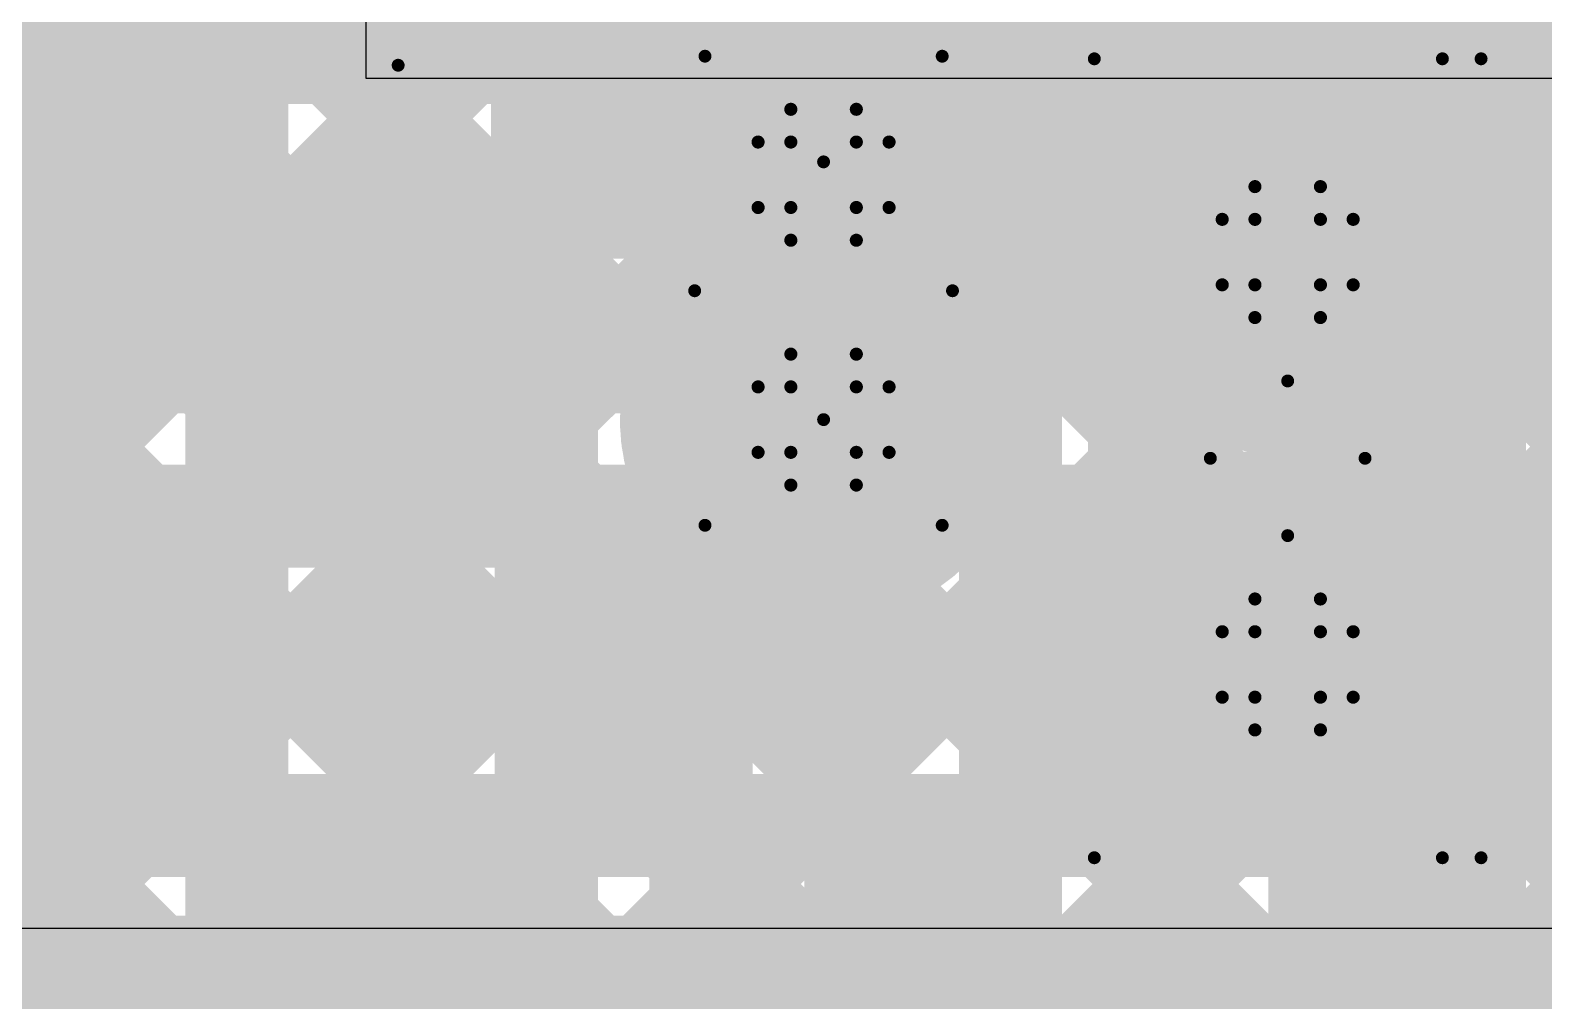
# Model space of a CAD drawing. Header units: millimetres. Extents: x 13 to 259, y -2 to 326.
# Drawn here: x 139 to 144.87, y 72.52 to 76.29 of the extents above; entities that cross this region are included whole.
import ezdxf

# ---------------------------------------------------------------- set-up
doc = ezdxf.new("R2010")
doc.units = ezdxf.units.MM
for name, color, linetype in [('BottomLayer', 5, 'Continuous'), ('BottomPaste', 16, 'Continuous'), ('BottomSolder', 6, 'Continuous'), ('ConnectLayer', 7, 'Continuous'), ('DrillDrawing', 1, 'Continuous'), ('Mechanical14', 56, 'Continuous'), ('Mechanical15', 56, 'Continuous'), ('Mechanical16', 56, 'Continuous'), ('Mechanical34', 56, 'Continuous'), ('Mechanical9', 56, 'Continuous'), ('MidLayer1', 16, 'Continuous'), ('MidLayer2', 76, 'Continuous'), ('MidLayer3', 90, 'Continuous'), ('MidLayer4', 156, 'Continuous'), ('MidLayer5', 130, 'Continuous'), ('MidLayer6', 216, 'Continuous'), ('MultiLayer', 9, 'Continuous'), ('TopLayer', 1, 'Continuous'), ('TopOverlay', 2, 'Continuous'), ('TopPaste', 8, 'Continuous'), ('TopSolder', 216, 'Continuous')]:
    doc.layers.add(name, color=color, linetype=linetype)

# ---------------------------------------------------------------- blocks, each defined once
blk = doc.blocks.new('QFN50P400X400X80_21N_S275_B_89')
at = {"layer": 'Mechanical16', "const_width": 0.05}
for points in [[(2.65, 2.65), (-2.65, 2.65)], [(2.65, 2.65), (2.65, -2.65)]]:
    blk.add_lwpolyline(points, dxfattribs=at)
at = {"layer": 'Mechanical16', "const_width": 0.025}
blk.add_lwpolyline([(2.6375, 2.65, 1), (2.6625, 2.65, 1)], format="xyb", close=True, dxfattribs=at)
blk.add_lwpolyline([(2.6375, 2.65, 1), (2.6625, 2.65, 1)], format="xyb", close=True, dxfattribs=at)
blk = doc.blocks.new('CAPC1608X87N_139')
at = {"layer": 'Mechanical14', "const_width": 0.1}
for points in [[(-0.875, 0.4751), (-0.875, -0.4749)], [(-0.875, 0.4751), (0.875, 0.4751)], [(0.875, 0.4751), (0.875, -0.4749)], [(-0.875, -0.4749), (0.875, -0.4749)]]:
    blk.add_lwpolyline(points, dxfattribs=at)
at = {"layer": 'Mechanical14', "const_width": 0.05}
for points in [[(-0.9, 0.4751, 1), (-0.85, 0.4751, 1)], [(-0.9, 0.4751, 1), (-0.85, 0.4751, 1)], [(0.85, 0.4751, 1), (0.9, 0.4751, 1)], [(0.85, 0.4751, 1), (0.9, 0.4751, 1)], [(-0.9, -0.4749, 1), (-0.85, -0.4749, 1)], [(-0.9, -0.4749, 1), (-0.85, -0.4749, 1)], [(0.85, -0.4749, 1), (0.9, -0.4749, 1)], [(0.85, -0.4749, 1), (0.9, -0.4749, 1)]]:
    blk.add_lwpolyline(points, format="xyb", close=True, dxfattribs=at)
at = {"layer": 'Mechanical15', "const_width": 0.05}
for points in [[(-1.55, 0.75), (1.55, 0.75)], [(-1.55, 0.75), (-1.55, -0.75)], [(1.55, 0.75), (1.55, -0.75)], [(0, 0.3), (0, -0.3)], [(-0.3, 0), (0.3, 0)], [(-1.55, -0.75), (1.55, -0.75)]]:
    blk.add_lwpolyline(points, dxfattribs=at)
at = {"layer": 'Mechanical15', "const_width": 0.025}
for points in [[(-1.5625, 0.75, 1), (-1.5375, 0.75, 1)], [(-1.5625, 0.75, 1), (-1.5375, 0.75, 1)], [(1.5375, 0.75, 1), (1.5625, 0.75, 1)], [(1.5375, 0.75, 1), (1.5625, 0.75, 1)], [(-0.0125, 0.3, 1), (0.0125, 0.3, 1)], [(-0.3125, 0, 1), (-0.2875, 0, 1)], [(0.2875, 0, 1), (0.3125, 0, 1)], [(-0.0125, -0.3, 1), (0.0125, -0.3, 1)], [(-1.5625, -0.75, 1), (-1.5375, -0.75, 1)], [(-1.5625, -0.75, 1), (-1.5375, -0.75, 1)], [(1.5375, -0.75, 1), (1.5625, -0.75, 1)], [(1.5375, -0.75, 1), (1.5625, -0.75, 1)]]:
    blk.add_lwpolyline(points, format="xyb", close=True, dxfattribs=at)
at = {"layer": 'TopLayer'}
for points in [[(-1.275, -0.5), (-0.325, -0.5), (-1.275, 0.5), (-0.325, 0.5)], [(0.325, -0.5), (1.275, -0.5), (0.325, 0.5), (1.275, 0.5)]]:
    blk.add_solid(points, dxfattribs=at)
at = {"layer": 'TopPaste'}
for points in [[(-1.275, -0.5), (-0.325, -0.5), (-1.275, 0.5), (-0.325, 0.5)], [(0.325, -0.5), (1.275, -0.5), (0.325, 0.5), (1.275, 0.5)]]:
    blk.add_solid(points, dxfattribs=at)
at = {"layer": 'TopSolder'}
for points in [[(-1.3766, -0.6016), (-0.2234, -0.6016), (-1.3766, 0.6016), (-0.2234, 0.6016)], [(0.2234, -0.6016), (1.3766, -0.6016), (0.2234, 0.6016), (1.3766, 0.6016)]]:
    blk.add_solid(points, dxfattribs=at)
blk = doc.blocks.new('CAPC1005X55N_B_164')
at = {"layer": 'BottomLayer'}
for points in [[(-0.76, -0.31), (-0.14, -0.31), (-0.76, 0.31), (-0.14, 0.31)], [(0.14, -0.31), (0.76, -0.31), (0.14, 0.31), (0.76, 0.31)]]:
    blk.add_solid(points, dxfattribs=at)
at = {"layer": 'BottomPaste'}
for points in [[(-0.76, -0.31), (-0.14, -0.31), (-0.76, 0.31), (-0.14, 0.31)], [(0.14, -0.31), (0.76, -0.31), (0.14, 0.31), (0.76, 0.31)]]:
    blk.add_solid(points, dxfattribs=at)
at = {"layer": 'BottomSolder'}
for points in [[(-0.8616, -0.4116), (-0.0384, -0.4116), (-0.8616, 0.4116), (-0.0384, 0.4116)], [(0.0384, -0.4116), (0.8616, -0.4116), (0.0384, 0.4116), (0.8616, 0.4116)]]:
    blk.add_solid(points, dxfattribs=at)
at = {"layer": 'Mechanical14', "const_width": 0.1}
for points in [[(-0.5249, 0.2749), (0.5251, 0.2749)], [(-0.5249, 0.2749), (-0.5249, -0.2751)], [(0.5251, 0.2749), (0.5251, -0.2751)], [(-0.5249, -0.2751), (0.5251, -0.2751)]]:
    blk.add_lwpolyline(points, dxfattribs=at)
at = {"layer": 'Mechanical14', "const_width": 0.05}
for points in [[(-0.5499, 0.2749, 1), (-0.5, 0.2749, 1)], [(-0.5499, 0.2749, 1), (-0.5, 0.2749, 1)], [(0.5001, 0.2749, 1), (0.55, 0.2749, 1)], [(0.5001, 0.2749, 1), (0.55, 0.2749, 1)], [(-0.5499, -0.2751, 1), (-0.5, -0.2751, 1)], [(-0.5499, -0.2751, 1), (-0.5, -0.2751, 1)], [(0.5001, -0.2751, 1), (0.55, -0.2751, 1)], [(0.5001, -0.2751, 1), (0.55, -0.2751, 1)]]:
    blk.add_lwpolyline(points, format="xyb", close=True, dxfattribs=at)
at = {"layer": 'Mechanical16', "const_width": 0.05}
for points in [[(-0.91, 0.46), (0.91, 0.46)], [(-0.91, 0.46), (-0.91, -0.46)], [(0, 0.5), (0, -0.5)], [(0.91, 0.46), (0.91, -0.46)], [(-0.5, 0), (0.5, 0)], [(-0.91, -0.46), (0.91, -0.46)]]:
    blk.add_lwpolyline(points, dxfattribs=at)
at = {"layer": 'Mechanical16', "const_width": 0.025}
for points in [[(-0.9225, 0.46, 1), (-0.8975, 0.46, 1)], [(-0.9225, 0.46, 1), (-0.8975, 0.46, 1)], [(-0.0125, 0.5, 1), (0.0125, 0.5, 1)], [(0.8975, 0.46, 1), (0.9225, 0.46, 1)], [(0.8975, 0.46, 1), (0.9225, 0.46, 1)], [(-0.5125, 0, 1), (-0.4875, 0, 1)], [(0.4875, 0, 1), (0.5125, 0, 1)], [(-0.9225, -0.46, 1), (-0.8975, -0.46, 1)], [(-0.9225, -0.46, 1), (-0.8975, -0.46, 1)], [(0.8975, -0.46, 1), (0.9225, -0.46, 1)], [(0.8975, -0.46, 1), (0.9225, -0.46, 1)], [(-0.0125, -0.5, 1), (0.0125, -0.5, 1)]]:
    blk.add_lwpolyline(points, format="xyb", close=True, dxfattribs=at)
blk = doc.blocks.new('CAPC1608X87N_165')
at = {"layer": 'Mechanical14', "const_width": 0.1}
for points in [[(-0.875, 0.4751), (-0.875, -0.4749)], [(-0.875, 0.4751), (0.875, 0.4751)], [(0.875, 0.4751), (0.875, -0.4749)], [(-0.875, -0.4749), (0.875, -0.4749)]]:
    blk.add_lwpolyline(points, dxfattribs=at)
at = {"layer": 'Mechanical14', "const_width": 0.05}
for points in [[(-0.9, 0.4751, 1), (-0.85, 0.4751, 1)], [(-0.9, 0.4751, 1), (-0.85, 0.4751, 1)], [(0.85, 0.4751, 1), (0.9, 0.4751, 1)], [(0.85, 0.4751, 1), (0.9, 0.4751, 1)], [(-0.9, -0.4749, 1), (-0.85, -0.4749, 1)], [(-0.9, -0.4749, 1), (-0.85, -0.4749, 1)], [(0.85, -0.4749, 1), (0.9, -0.4749, 1)], [(0.85, -0.4749, 1), (0.9, -0.4749, 1)]]:
    blk.add_lwpolyline(points, format="xyb", close=True, dxfattribs=at)
at = {"layer": 'Mechanical15', "const_width": 0.05}
for points in [[(-1.55, 0.75), (1.55, 0.75)], [(-1.55, 0.75), (-1.55, -0.75)], [(1.55, 0.75), (1.55, -0.75)], [(0, 0.3), (0, -0.3)], [(-0.3, 0), (0.3, 0)], [(-1.55, -0.75), (1.55, -0.75)]]:
    blk.add_lwpolyline(points, dxfattribs=at)
at = {"layer": 'Mechanical15', "const_width": 0.025}
for points in [[(-1.5625, 0.75, 1), (-1.5375, 0.75, 1)], [(-1.5625, 0.75, 1), (-1.5375, 0.75, 1)], [(1.5375, 0.75, 1), (1.5625, 0.75, 1)], [(1.5375, 0.75, 1), (1.5625, 0.75, 1)], [(-0.0125, 0.3, 1), (0.0125, 0.3, 1)], [(-0.3125, 0, 1), (-0.2875, 0, 1)], [(0.2875, 0, 1), (0.3125, 0, 1)], [(-0.0125, -0.3, 1), (0.0125, -0.3, 1)], [(-1.5625, -0.75, 1), (-1.5375, -0.75, 1)], [(-1.5625, -0.75, 1), (-1.5375, -0.75, 1)], [(1.5375, -0.75, 1), (1.5625, -0.75, 1)], [(1.5375, -0.75, 1), (1.5625, -0.75, 1)]]:
    blk.add_lwpolyline(points, format="xyb", close=True, dxfattribs=at)
at = {"layer": 'TopLayer'}
for points in [[(-1.275, -0.5), (-0.325, -0.5), (-1.275, 0.5), (-0.325, 0.5)], [(0.325, -0.5), (1.275, -0.5), (0.325, 0.5), (1.275, 0.5)]]:
    blk.add_solid(points, dxfattribs=at)
at = {"layer": 'TopPaste'}
for points in [[(-1.275, -0.5), (-0.325, -0.5), (-1.275, 0.5), (-0.325, 0.5)], [(0.325, -0.5), (1.275, -0.5), (0.325, 0.5), (1.275, 0.5)]]:
    blk.add_solid(points, dxfattribs=at)
at = {"layer": 'TopSolder'}
for points in [[(-1.3766, -0.6016), (-0.2234, -0.6016), (-1.3766, 0.6016), (-0.2234, 0.6016)], [(0.2234, -0.6016), (1.3766, -0.6016), (0.2234, 0.6016), (1.3766, 0.6016)]]:
    blk.add_solid(points, dxfattribs=at)
blk = doc.blocks.new('SAMTEC_ASP_127797_01_185')
at = {"layer": 'Mechanical14', "const_width": 0.1}
for points in [[(27.1272, 7.3406), (23.6474, 7.3406)], [(27.1272, 7.3406), (23.6474, 7.3406)], [(27.8892, 6.5786), (27.1272, 7.3406)], [(27.8892, 6.5786), (27.1272, 7.3406)], [(27.8892, 2.0066), (27.8892, 6.5786)], [(27.8892, 2.0066), (27.8892, 6.5786)], [(26.9494, 5.7404), (25.0952, 5.7404)], [(26.6954, 5.4864), (26.9494, 5.7404)], [(26.9494, 2.0066), (26.9494, 5.7404)], [(26.6954, 5.4864), (24.9809, 5.4864)], [(26.6954, 5.4864), (24.9809, 5.4864)], [(26.6954, 0.6985), (26.6954, 5.4864)]]:
    blk.add_lwpolyline(points, dxfattribs=at)
at = {"layer": 'Mechanical14', "const_width": 0.05}
for points in [[(27.1022, 7.3406, 1), (27.1522, 7.3406, 1)], [(27.1022, 7.3406, 1), (27.1522, 7.3406, 1)], [(27.1022, 7.3406, 1), (27.1522, 7.3406, 1)], [(27.1022, 7.3406, 1), (27.1522, 7.3406, 1)], [(27.8642, 6.5786, 1), (27.9142, 6.5786, 1)], [(27.8642, 6.5786, 1), (27.9142, 6.5786, 1)], [(27.8642, 6.5786, 1), (27.9142, 6.5786, 1)], [(27.8642, 6.5786, 1), (27.9142, 6.5786, 1)], [(26.9244, 5.7404, 1), (26.9744, 5.7404, 1)], [(26.9244, 5.7404, 1), (26.9744, 5.7404, 1)], [(26.9244, 5.7404, 1), (26.9744, 5.7404, 1)], [(26.6704, 5.4864, 1), (26.7204, 5.4864, 1)], [(26.6704, 5.4864, 1), (26.7204, 5.4864, 1)], [(26.6704, 5.4864, 1), (26.7204, 5.4864, 1)], [(26.6704, 5.4864, 1), (26.7204, 5.4864, 1)]]:
    blk.add_lwpolyline(points, format="xyb", close=True, dxfattribs=at)
at = {"layer": 'TopOverlay', "const_width": 0.2}
for points in [[(27.1272, 7.3406), (23.6474, 7.3406)], [(27.1272, 7.3406), (23.6474, 7.3406)], [(27.8892, 6.5786), (27.1272, 7.3406)], [(27.8892, 6.5786), (27.1272, 7.3406)], [(27.8892, 2.0066), (27.8892, 6.5786)], [(27.8892, 2.0066), (27.8892, 6.5786)]]:
    blk.add_lwpolyline(points, dxfattribs=at)
at = {"layer": 'TopOverlay', "const_width": 0.1}
for points in [[(27.0772, 7.3406, 1), (27.1772, 7.3406, 1)], [(27.0772, 7.3406, 1), (27.1772, 7.3406, 1)], [(27.0772, 7.3406, 1), (27.1772, 7.3406, 1)], [(27.0772, 7.3406, 1), (27.1772, 7.3406, 1)], [(27.8392, 6.5786, 1), (27.9392, 6.5786, 1)], [(27.8392, 6.5786, 1), (27.9392, 6.5786, 1)], [(27.8392, 6.5786, 1), (27.9392, 6.5786, 1)], [(27.8392, 6.5786, 1), (27.9392, 6.5786, 1)]]:
    blk.add_lwpolyline(points, format="xyb", close=True, dxfattribs=at)

msp = doc.modelspace()

# ---------------------------------------------------------------- linework, layer by layer
at = {"layer": 'BottomLayer', "const_width": 0.2}
for points in [[(142.075, 75.75), (142.075, 76.8)], [(143.075, 75.7), (143.075, 76.8)], [(143.5775, 76.3069), (143.5775, 76.7975)], [(143.5775, 76.3069), (143.8344, 76.05)], [(143.8344, 76.05), (144.6, 76.05)], [(144.6, 76.05), (145.225, 75.425)], [(143.075, 75.7), (143.3127, 75.4623)], [(143.3127, 75.4623), (143.8377, 75.4623)], [(143.8377, 75.4623), (143.875, 75.425)]]:
    msp.add_lwpolyline(points, dxfattribs=at)
at = {"layer": 'BottomLayer'}
for points, const_width in [([(143.5275, 76.3069, 1), (143.6275, 76.3069, 1)], 0.1), ([(143.5275, 76.3069, 1), (143.6275, 76.3069, 1)], 0.1), ([(143.7844, 76.05, 1), (143.8844, 76.05, 1)], 0.1), ([(143.7844, 76.05, 1), (143.8844, 76.05, 1)], 0.1), ([(144.55, 76.05, 1), (144.65, 76.05, 1)], 0.1), ([(144.55, 76.05, 1), (144.65, 76.05, 1)], 0.1), ([(141.95, 75.725, 1), (142.2, 75.725, 1)], 0.25), ([(142.025, 75.75, 1), (142.125, 75.75, 1)], 0.1), ([(143.025, 75.7, 1), (143.125, 75.7, 1)], 0.1), ([(143.025, 75.7, 1), (143.125, 75.7, 1)], 0.1), ([(143.75, 75.425, 1), (144, 75.425, 1)], 0.25), ([(143.2627, 75.4623, 1), (143.3627, 75.4623, 1)], 0.1), ([(143.2627, 75.4623, 1), (143.3627, 75.4623, 1)], 0.1), ([(143.7877, 75.4623, 1), (143.8877, 75.4623, 1)], 0.1), ([(143.7877, 75.4623, 1), (143.8877, 75.4623, 1)], 0.1), ([(143.825, 75.425, 1), (143.925, 75.425, 1)], 0.1), ([(141.95, 74.775, 1), (142.2, 74.775, 1)], 0.25), ([(143.75, 73.825, 1), (144, 73.825, 1)], 0.25)]:
    msp.add_lwpolyline(points, format="xyb", close=True, dxfattribs=dict(at, const_width=const_width))
at = {"layer": 'BottomSolder'}
for p, q in [((140.3, 81.45), (140.3, 76.1)), ((140.3, 76.1), (146.55, 76.1))]:
    msp.add_line(p, q, dxfattribs=at)
at = {"layer": 'BottomSolder', "const_width": 0.3516}
for points in [[(141.8992, 75.725, 1), (142.2508, 75.725, 1)], [(141.8992, 74.775, 1), (142.2508, 74.775, 1)]]:
    msp.add_lwpolyline(points, format="xyb", close=True, dxfattribs=at)
at = {"layer": 'ConnectLayer'}
for p, q in [((140.3, 81.45), (140.3, 76.1)), ((140.3, 76.1), (146.55, 76.1))]:
    msp.add_line(p, q, dxfattribs=at)
at = {"layer": 'ConnectLayer', "const_width": 0.4}
for points in [[(118.7926, 97.5818), (145.1387, 71.2357)], [(118.7926, 97.5818), (145.1387, 71.2357)], [(128.4815, 87.8928), (140.7886, 75.5858)], [(133.5206, 87.0963), (144.7916, 75.8253)], [(133.5206, 87.0963), (144.7916, 75.8253)], [(133.8317, 83.3912), (141.4852, 75.7377)], [(133.8317, 83.3912), (141.4852, 75.7377)], [(133.8317, 83.3912), (140.985, 76.2378)], [(135.5461, 72.755), (143.8515, 81.0605)], [(135.5461, 72.755), (143.8515, 81.0605)], [(134.0241, 79.8046), (144.1871, 69.6417)], [(134.0241, 79.8046), (144.1871, 69.6417)], [(136.2985, 70.9619), (145.1236, 79.787)], [(136.2985, 70.9619), (145.1236, 79.787)], [(141.525, 76.1885), (145.1235, 79.787)], [(142.4016, 76.2164), (145.5239, 79.3387)], [(142.4016, 76.2164), (145.5239, 79.3387)], [(140.8077, 78.9607), (143.7639, 76.0044)], [(140.8077, 78.9607), (143.7639, 76.0044)], [(134.0747, 78.9055), (140.9766, 72.0037)], [(134.0747, 78.9055), (140.9766, 72.0037)], [(139.1997, 68.24), (139.1997, 78.825)], [(140.3997, 68.24), (140.3997, 78.6664)], [(142.656, 75.6224), (145.5233, 78.4896)], [(142.656, 75.6224), (145.5233, 78.4896)], [(133.8251, 78.3067), (140.6164, 71.5153)], [(133.8251, 78.3067), (140.6164, 71.5153)], [(143.3997, 75.7745), (143.3997, 78.3074)], [(142.7997, 68.24), (142.7997, 78.2782)], [(138.3768, 75.5858), (140.985, 78.194)], [(139.7997, 68.24), (139.7997, 78.2106)], [(142.647, 77.9699), (144.7916, 75.8253)], [(137.8834, 77.6424), (143.462, 72.0639)], [(137.8834, 77.6424), (143.462, 72.0639)], [(137.8834, 77.6424), (139.9401, 75.5858)], [(141.7375, 75.5525), (143.6133, 77.4283)], [(141.7375, 75.5525), (143.6133, 77.4283)], [(142.4212, 77.3472), (143.7639, 76.0044)], [(142.6194, 75.5858), (144.3513, 77.3177)], [(141.6587, 77.2611), (143.3136, 75.6062)], [(141.6587, 77.2611), (143.3136, 75.6062)], [(141.6587, 77.2611), (143.3136, 75.6063)], [(142.1997, 76.3017), (142.1997, 77.2483)], [(143.9997, 76.0017), (143.9997, 77.2372)], [(137.6384, 77.0389), (142.9409, 71.7364)], [(137.6384, 77.0389), (142.9409, 71.7364)], [(137.6384, 77.0389), (139.0915, 75.5858)], [(135.9056, 72.2661), (140.5485, 76.9089)], [(135.9056, 72.2661), (140.5485, 76.9089)], [(139.2254, 75.5858), (140.5485, 76.9089)], [(141.5997, 76.0745), (141.5997, 76.9052)], [(144.5997, 68.24), (144.5997, 76.8255)], [(141.525, 75.5858), (141.525, 76.7934)], [(143.8967, 76.0146), (144.649, 76.7669)], [(143.8968, 76.0146), (144.649, 76.7668)], [(143.8968, 76.0146), (144.649, 76.7668)], [(144.4082, 75.6776), (145.4507, 76.7201)], [(144.4083, 75.6775), (145.4512, 76.7205)], [(144.4083, 75.6775), (145.4512, 76.7205)], [(141.3932, 76.6782), (141.8162, 76.2552)], [(141.3932, 76.6782), (141.8162, 76.2552)], [(144.8246, 76.6408), (145.5441, 75.9213)], [(144.8246, 76.6408), (145.5441, 75.9213)], [(144.8246, 76.6408), (145.3817, 76.0837)], [(136.1669, 71.6788), (141.0731, 76.585)], [(136.1669, 71.6788), (141.0731, 76.585)], [(140.985, 75.5858), (140.985, 76.5919)], [(140.9997, 68.24), (140.9997, 76.5898)], [(141.525, 76.5463), (142.4956, 75.5757)], [(140.0739, 75.5858), (140.985, 76.4969)], [(143.3136, 72.0372), (147.5526, 76.2763)], [(143.3136, 72.0372), (147.5526, 76.2763)], [(68.24, 76.1998), (141.7249, 76.1998)], [(142.4252, 76.1998), (151.36, 76.1998)], [(143.9768, 71.852), (147.9505, 75.8257)], [(143.9768, 71.852), (147.9505, 75.8257)], [(141.525, 75.6977), (141.6453, 75.5775)], [(140.9224, 75.5858), (140.985, 75.6484)], [(136.3269, 75.5998), (141.4985, 75.5998)], [(136.4516, 75.5858), (140.985, 75.5858)], [(142.5992, 75.5858), (143.3074, 75.5858)], [(142.6516, 75.5998), (143.3115, 75.5998)], [(144.4385, 75.5998), (144.6615, 75.5998)], [(144.4427, 75.5858), (144.6574, 75.5858)], [(142.6052, 75.4662), (146.1355, 71.9359)], [(142.6052, 75.4662), (146.1355, 71.9359)], [(136.1928, 70.0077), (141.5836, 75.3985)], [(136.1928, 70.0077), (141.5836, 75.3985)], [(139.5793, 71.6971), (143.2854, 75.4032)], [(139.5793, 71.6971), (143.2854, 75.4032)], [(141.5997, 75.1245), (141.5997, 75.3755)], [(144.4545, 75.3139), (146.953, 72.8154)], [(144.4545, 75.3139), (146.953, 72.8154)], [(139.092, 72.0584), (142.1777, 75.144)], [(139.092, 72.0584), (142.1777, 75.144)], [(141.5627, 71.9834), (144.7123, 75.1331)], [(141.5627, 71.9834), (144.7123, 75.1331)], [(142.0877, 75.1351), (145.322, 71.9008)], [(142.0877, 75.1351), (145.322, 71.9008)], [(143.3997, 74.1745), (143.3997, 75.0755)], [(132.7281, 68.24), (139.5339, 75.0458)], [(133.5766, 68.24), (140.3824, 75.0458)], [(134.4252, 68.24), (141.2309, 75.0458)], [(136.4483, 74.9998), (141.5296, 74.9998)], [(136.4516, 75.0458), (141.5508, 75.0458)], [(137.0859, 75.0458), (143.8917, 68.24)], [(137.9345, 75.0458), (144.7402, 68.24)], [(138.783, 75.0458), (145.5888, 68.24)], [(139.6315, 75.0458), (146.4373, 68.24)], [(140.4801, 75.0458), (147.2858, 68.24)], [(141.3286, 75.0458), (141.4944, 74.8799)], [(142.5992, 75.0458), (143.4231, 75.0458)], [(142.6205, 74.9998), (143.466, 74.9998)], [(142.665, 74.7828), (142.928, 75.0458)], [(143.0256, 75.0458), (143.6871, 74.3843)], [(143.9841, 74.4048), (144.625, 75.0458)], [(144.2841, 74.9998), (144.816, 74.9998)], [(144.327, 75.0458), (144.7731, 75.0458)], [(144.7226, 75.0458), (145.3719, 74.3964)], [(136.9708, 68.24), (143.6225, 74.8918)], [(138.3427, 69.6119), (143.6225, 74.8918)], [(138.3427, 69.6119), (143.6225, 74.8918)], [(136.4249, 74.8583), (139.2853, 71.9979)], [(136.4249, 74.8583), (139.2853, 71.9979)], [(136.4249, 74.8583), (143.0432, 68.24)], [(141.889, 71.4612), (145.2641, 74.8363)], [(141.889, 71.4612), (145.2641, 74.8363)], [(143.9997, 74.4017), (143.9997, 74.8483)], [(144.0563, 74.8635), (146.9153, 72.0045)], [(144.0563, 74.8635), (146.9153, 72.0045)], [(144.0563, 74.8635), (144.7479, 74.172)], [(144.4359, 74.0081), (145.2641, 74.8363)], [(142.6347, 74.5882), (143.2942, 73.9287)], [(135.2737, 68.24), (141.5465, 74.5128)], [(141.5997, 68.24), (141.5997, 74.4255)], [(136.1865, 74.3999), (141.6197, 74.3999)], [(142.5304, 74.3999), (143.7422, 74.3999)], [(144.0079, 74.3999), (145.0922, 74.3999)], [(136.1222, 68.24), (142.0673, 74.1851)], [(142.1799, 74.1944), (148.1343, 68.24)], [(142.1997, 68.24), (142.1997, 74.1983)], [(68.24, 73.7999), (143.2856, 73.7999)], [(144.4645, 73.7999), (144.6356, 73.7999)], [(137.8193, 68.24), (143.2952, 73.7159)], [(144.4343, 73.6371), (149.8314, 68.24)], [(139.5163, 68.24), (144.7506, 73.4743)], [(143.3997, 68.24), (143.3997, 73.4755)], [(138.6678, 68.24), (143.6919, 73.2641)], [(140.3649, 68.24), (145.3808, 73.2559)], [(143.9787, 73.2442), (148.9829, 68.24)], [(143.9997, 68.24), (143.9997, 73.2483)], [(68.24, 73.1999), (151.36, 73.1999)], [(68.24, 72.5999), (151.36, 72.5999)]]:
    msp.add_lwpolyline(points, dxfattribs=at)
at = {"layer": 'ConnectLayer'}
for points, const_width in [([(142.665, 75.725, 1), (141.485, 75.725, 1)], 0.4), ([(142.665, 75.725, 1), (141.485, 75.725, 1)], 0.4), ([(142.0997, 76.3017, 1), (142.2997, 76.3017, 1)], 0.2), ([(140.885, 76.2378, 1), (141.085, 76.2378, 1)], 0.2), ([(141.7162, 76.2552, 1), (141.9162, 76.2552, 1)], 0.2), ([(141.7162, 76.2552, 1), (141.9162, 76.2552, 1)], 0.2), ([(141.425, 76.1885, 1), (141.625, 76.1885, 1)], 0.2), ([(141.6249, 76.1998, 1), (141.8249, 76.1998, 1)], 0.2), ([(142.3016, 76.2164, 1), (142.5016, 76.2164, 1)], 0.2), ([(142.3016, 76.2164, 1), (142.5016, 76.2164, 1)], 0.2), ([(142.3252, 76.1998, 1), (142.5252, 76.1998, 1)], 0.2), ([(141.4997, 76.0745, 1), (141.6997, 76.0745, 1)], 0.2), ([(144.465, 75.425, 1), (143.285, 75.425, 1)], 0.4), ([(144.465, 75.425, 1), (143.285, 75.425, 1)], 0.4), ([(144.465, 75.425, 1), (143.285, 75.425, 1)], 0.4), ([(143.6639, 76.0044, 1), (143.8639, 76.0044, 1)], 0.2), ([(143.6639, 76.0044, 1), (143.8639, 76.0044, 1)], 0.2), ([(143.6639, 76.0044, 1), (143.8639, 76.0044, 1)], 0.2), ([(143.7967, 76.0146, 1), (143.9967, 76.0146, 1)], 0.2), ([(143.7968, 76.0146, 1), (143.9968, 76.0146, 1)], 0.2), ([(143.7968, 76.0146, 1), (143.9968, 76.0146, 1)], 0.2), ([(143.8997, 76.0017, 1), (144.0997, 76.0017, 1)], 0.2), ([(145.815, 75.425, 1), (144.635, 75.425, 1)], 0.4), ([(145.815, 75.425, 1), (144.635, 75.425, 1)], 0.4), ([(145.815, 75.425, 1), (144.635, 75.425, 1)], 0.4), ([(144.6916, 75.8253, 1), (144.8916, 75.8253, 1)], 0.2), ([(144.6916, 75.8253, 1), (144.8916, 75.8253, 1)], 0.2), ([(144.6916, 75.8253, 1), (144.8916, 75.8253, 1)], 0.2), ([(143.2997, 75.7745, 1), (143.4997, 75.7745, 1)], 0.2), ([(141.385, 75.725, 1), (141.585, 75.725, 1)], 0.2), ([(141.385, 75.725, 1), (141.585, 75.725, 1)], 0.2), ([(141.3852, 75.7377, 1), (141.5852, 75.7377, 1)], 0.2), ([(141.3852, 75.7377, 1), (141.5852, 75.7377, 1)], 0.2), ([(141.425, 75.6977, 1), (141.625, 75.6977, 1)], 0.2), ([(142.565, 75.725, 1), (142.765, 75.725, 1)], 0.2), ([(142.565, 75.725, 1), (142.765, 75.725, 1)], 0.2), ([(142.565, 75.725, 1), (142.765, 75.725, 1)], 0.2), ([(142.565, 75.725, 1), (142.765, 75.725, 1)], 0.2), ([(140.885, 75.6484, 1), (141.085, 75.6484, 1)], 0.2), ([(144.3082, 75.6776, 1), (144.5082, 75.6776, 1)], 0.2), ([(144.3083, 75.6775, 1), (144.5083, 75.6775, 1)], 0.2), ([(144.3083, 75.6775, 1), (144.5083, 75.6775, 1)], 0.2), ([(138.9915, 75.5858, 1), (139.1915, 75.5858, 1)], 0.2), ([(139.1254, 75.5858, 1), (139.3254, 75.5858, 1)], 0.2), ([(139.8401, 75.5858, 1), (140.0401, 75.5858, 1)], 0.2), ([(139.9739, 75.5858, 1), (140.1739, 75.5858, 1)], 0.2), ([(140.6886, 75.5858, 1), (140.8886, 75.5858, 1)], 0.2), ([(140.8224, 75.5858, 1), (141.0224, 75.5858, 1)], 0.2), ([(140.885, 75.5858, 1), (141.085, 75.5858, 1)], 0.2), ([(140.885, 75.5858, 1), (141.085, 75.5858, 1)], 0.2), ([(141.3985, 75.5998, 1), (141.5985, 75.5998, 1)], 0.2), ([(141.425, 75.5858, 1), (141.625, 75.5858, 1)], 0.2), ([(141.4508, 75.5858, 1), (141.6508, 75.5858, 1)], 0.2), ([(141.4508, 75.5858, 1), (141.6508, 75.5858, 1)], 0.2), ([(142.4992, 75.5858, 1), (142.6992, 75.5858, 1)], 0.2), ([(142.4992, 75.5858, 1), (142.6992, 75.5858, 1)], 0.2), ([(142.4992, 75.5858, 1), (142.6992, 75.5858, 1)], 0.2), ([(142.5194, 75.5858, 1), (142.7194, 75.5858, 1)], 0.2), ([(142.5516, 75.5998, 1), (142.7516, 75.5998, 1)], 0.2), ([(142.556, 75.6224, 1), (142.756, 75.6224, 1)], 0.2), ([(142.556, 75.6224, 1), (142.756, 75.6224, 1)], 0.2), ([(143.2074, 75.5858, 1), (143.4074, 75.5858, 1)], 0.2), ([(143.2074, 75.5858, 1), (143.4074, 75.5858, 1)], 0.2), ([(143.2115, 75.5998, 1), (143.4115, 75.5998, 1)], 0.2), ([(143.2136, 75.6063, 1), (143.4136, 75.6063, 1)], 0.2), ([(143.2136, 75.6062, 1), (143.4136, 75.6062, 1)], 0.2), ([(143.2136, 75.6062, 1), (143.4136, 75.6062, 1)], 0.2), ([(144.3385, 75.5998, 1), (144.5385, 75.5998, 1)], 0.2), ([(144.3427, 75.5858, 1), (144.5427, 75.5858, 1)], 0.2), ([(144.3427, 75.5858, 1), (144.5427, 75.5858, 1)], 0.2), ([(144.5574, 75.5858, 1), (144.7574, 75.5858, 1)], 0.2), ([(144.5574, 75.5858, 1), (144.7574, 75.5858, 1)], 0.2), ([(144.5615, 75.5998, 1), (144.7615, 75.5998, 1)], 0.2), ([(141.5453, 75.5775, 1), (141.7453, 75.5775, 1)], 0.2), ([(141.6375, 75.5525, 1), (141.8375, 75.5525, 1)], 0.2), ([(141.6375, 75.5525, 1), (141.8375, 75.5525, 1)], 0.2), ([(142.3956, 75.5757, 1), (142.5956, 75.5757, 1)], 0.2), ([(142.5052, 75.4662, 1), (142.7052, 75.4662, 1)], 0.2), ([(142.5052, 75.4662, 1), (142.7052, 75.4662, 1)], 0.2), ([(143.185, 75.425, 1), (143.385, 75.425, 1)], 0.2), ([(143.185, 75.425, 1), (143.385, 75.425, 1)], 0.2), ([(143.185, 75.425, 1), (143.385, 75.425, 1)], 0.2), ([(144.365, 75.425, 1), (144.565, 75.425, 1)], 0.2), ([(144.365, 75.425, 1), (144.565, 75.425, 1)], 0.2), ([(144.365, 75.425, 1), (144.565, 75.425, 1)], 0.2), ([(144.535, 75.425, 1), (144.735, 75.425, 1)], 0.2), ([(144.535, 75.425, 1), (144.735, 75.425, 1)], 0.2), ([(144.535, 75.425, 1), (144.735, 75.425, 1)], 0.2), ([(141.4836, 75.3985, 1), (141.6836, 75.3985, 1)], 0.2), ([(141.4836, 75.3985, 1), (141.6836, 75.3985, 1)], 0.2), ([(141.4997, 75.3755, 1), (141.6997, 75.3755, 1)], 0.2), ([(141.8908, 75.359, 1), (142.0908, 75.359, 1)], 0.2), ([(141.8908, 75.359, 1), (142.0908, 75.359, 1)], 0.2), ([(141.8908, 75.359, 1), (142.0908, 75.359, 1)], 0.2), ([(142.0593, 75.359, 1), (142.2593, 75.359, 1)], 0.2), ([(142.0593, 75.359, 1), (142.2593, 75.359, 1)], 0.2), ([(142.0593, 75.359, 1), (142.2593, 75.359, 1)], 0.2), ([(143.1854, 75.4032, 1), (143.3854, 75.4032, 1)], 0.2), ([(143.1854, 75.4032, 1), (143.3854, 75.4032, 1)], 0.2), ([(144.3545, 75.3139, 1), (144.5545, 75.3139, 1)], 0.2), ([(144.3545, 75.3139, 1), (144.5545, 75.3139, 1)], 0.2), ([(141.6251, 75.25, 1), (141.8251, 75.25, 1)], 0.2), ([(141.6251, 75.25, 1), (141.8251, 75.25, 1)], 0.2), ([(142.325, 75.25, 1), (142.525, 75.25, 1)], 0.2), ([(142.325, 75.25, 1), (142.525, 75.25, 1)], 0.2), ([(141.4997, 75.1245, 1), (141.6997, 75.1245, 1)], 0.2), ([(141.9877, 75.1351, 1), (142.1877, 75.1351, 1)], 0.2), ([(141.9877, 75.1351, 1), (142.1877, 75.1351, 1)], 0.2), ([(142.0777, 75.144, 1), (142.2777, 75.144, 1)], 0.2), ([(142.0777, 75.144, 1), (142.2777, 75.144, 1)], 0.2), ([(144.6123, 75.1331, 1), (144.8123, 75.1331, 1)], 0.2), ([(144.6123, 75.1331, 1), (144.8123, 75.1331, 1)], 0.2), ([(143.2997, 75.0755, 1), (143.4997, 75.0755, 1)], 0.2), ([(139.4339, 75.0458, 1), (139.6339, 75.0458, 1)], 0.2), ([(139.5315, 75.0458, 1), (139.7315, 75.0458, 1)], 0.2), ([(140.2824, 75.0458, 1), (140.4824, 75.0458, 1)], 0.2), ([(140.3801, 75.0458, 1), (140.5801, 75.0458, 1)], 0.2), ([(141.1309, 75.0458, 1), (141.3309, 75.0458, 1)], 0.2), ([(141.2286, 75.0458, 1), (141.4286, 75.0458, 1)], 0.2), ([(141.4296, 74.9998, 1), (141.6296, 74.9998, 1)], 0.2), ([(141.4508, 75.0458, 1), (141.6508, 75.0458, 1)], 0.2), ([(141.4508, 75.0458, 1), (141.6508, 75.0458, 1)], 0.2), ([(142.4992, 75.0458, 1), (142.6992, 75.0458, 1)], 0.2), ([(142.4992, 75.0458, 1), (142.6992, 75.0458, 1)], 0.2), ([(142.5205, 74.9998, 1), (142.7205, 74.9998, 1)], 0.2), ([(142.828, 75.0458, 1), (143.028, 75.0458, 1)], 0.2), ([(142.9256, 75.0458, 1), (143.1256, 75.0458, 1)], 0.2), ([(143.3231, 75.0458, 1), (143.5231, 75.0458, 1)], 0.2), ([(143.3231, 75.0458, 1), (143.5231, 75.0458, 1)], 0.2), ([(143.366, 74.9998, 1), (143.566, 74.9998, 1)], 0.2), ([(144.1841, 74.9998, 1), (144.3841, 74.9998, 1)], 0.2), ([(144.227, 75.0458, 1), (144.427, 75.0458, 1)], 0.2), ([(144.227, 75.0458, 1), (144.427, 75.0458, 1)], 0.2), ([(144.525, 75.0458, 1), (144.725, 75.0458, 1)], 0.2), ([(144.6226, 75.0458, 1), (144.8226, 75.0458, 1)], 0.2), ([(144.6731, 75.0458, 1), (144.8731, 75.0458, 1)], 0.2), ([(144.6731, 75.0458, 1), (144.8731, 75.0458, 1)], 0.2), ([(144.716, 74.9998, 1), (144.916, 74.9998, 1)], 0.2), ([(141.3944, 74.8799, 1), (141.5944, 74.8799, 1)], 0.2), ([(143.5225, 74.8918, 1), (143.7225, 74.8918, 1)], 0.2), ([(143.5225, 74.8918, 1), (143.7225, 74.8918, 1)], 0.2), ([(143.5225, 74.8918, 1), (143.7225, 74.8918, 1)], 0.2), ([(143.8997, 74.8483, 1), (144.0997, 74.8483, 1)], 0.2), ([(143.9563, 74.8635, 1), (144.1563, 74.8635, 1)], 0.2), ([(143.9563, 74.8635, 1), (144.1563, 74.8635, 1)], 0.2), ([(143.9563, 74.8635, 1), (144.1563, 74.8635, 1)], 0.2), ([(141.9306, 74.798, 1), (142.1306, 74.798, 1)], 0.2), ([(141.945, 74.815, 1), (142.145, 74.815, 1)], 0.2), ([(142.025, 74.775, 1), (142.225, 74.775, 1)], 0.2), ([(142.025, 74.775, 1), (142.225, 74.775, 1)], 0.2), ([(142.565, 74.7828, 1), (142.765, 74.7828, 1)], 0.2), ([(142.565, 74.775, 1), (142.765, 74.775, 1)], 0.2), ([(142.565, 74.775, 1), (142.765, 74.775, 1)], 0.2), ([(142.565, 74.775, 1), (142.765, 74.775, 1)], 0.2), ([(142.565, 74.775, 1), (142.765, 74.775, 1)], 0.2), ([(142.5347, 74.5882, 1), (142.7347, 74.5882, 1)], 0.2), ([(141.4465, 74.5128, 1), (141.6465, 74.5128, 1)], 0.2), ([(141.4997, 74.4255, 1), (141.6997, 74.4255, 1)], 0.2), ([(144.465, 73.825, 1), (143.285, 73.825, 1)], 0.4), ([(144.465, 73.825, 1), (143.285, 73.825, 1)], 0.4), ([(145.815, 73.825, 1), (144.635, 73.825, 1)], 0.4), ([(145.815, 73.825, 1), (144.635, 73.825, 1)], 0.4), ([(141.5197, 74.3999, 1), (141.7197, 74.3999, 1)], 0.2), ([(142.4304, 74.3999, 1), (142.6304, 74.3999, 1)], 0.2), ([(143.5871, 74.3843, 1), (143.7871, 74.3843, 1)], 0.2), ([(143.6422, 74.3999, 1), (143.8422, 74.3999, 1)], 0.2), ([(143.8841, 74.4048, 1), (144.0841, 74.4048, 1)], 0.2), ([(143.8997, 74.4017, 1), (144.0997, 74.4017, 1)], 0.2), ([(143.9079, 74.3999, 1), (144.1079, 74.3999, 1)], 0.2), ([(141.9673, 74.1851, 1), (142.1673, 74.1851, 1)], 0.2), ([(142.0799, 74.1944, 1), (142.2799, 74.1944, 1)], 0.2), ([(142.0997, 74.1983, 1), (142.2997, 74.1983, 1)], 0.2), ([(143.2997, 74.1745, 1), (143.4997, 74.1745, 1)], 0.2), ([(144.6479, 74.172, 1), (144.8479, 74.172, 1)], 0.2), ([(144.3359, 74.0081, 1), (144.5359, 74.0081, 1)], 0.2), ([(143.1942, 73.9287, 1), (143.3942, 73.9287, 1)], 0.2), ([(143.185, 73.825, 1), (143.385, 73.825, 1)], 0.2), ([(143.185, 73.825, 1), (143.385, 73.825, 1)], 0.2), ([(143.925, 73.825, 1), (143.825, 73.825, 1)], 0.4), ([(143.925, 73.825, 1), (143.825, 73.825, 1)], 0.4), ([(143.725, 73.825, 1), (143.925, 73.825, 1)], 0.2), ([(143.725, 73.825, 1), (143.925, 73.825, 1)], 0.2), ([(143.825, 73.825, 1), (144.025, 73.825, 1)], 0.2), ([(143.825, 73.825, 1), (144.025, 73.825, 1)], 0.2), ([(144.365, 73.825, 1), (144.565, 73.825, 1)], 0.2), ([(144.365, 73.825, 1), (144.565, 73.825, 1)], 0.2), ([(144.535, 73.825, 1), (144.735, 73.825, 1)], 0.2), ([(144.535, 73.825, 1), (144.735, 73.825, 1)], 0.2), ([(143.1856, 73.7999, 1), (143.3856, 73.7999, 1)], 0.2), ([(144.3645, 73.7999, 1), (144.5645, 73.7999, 1)], 0.2), ([(144.5356, 73.7999, 1), (144.7356, 73.7999, 1)], 0.2), ([(143.1952, 73.7159, 1), (143.3952, 73.7159, 1)], 0.2), ([(144.3343, 73.6371, 1), (144.5343, 73.6371, 1)], 0.2), ([(143.2997, 73.4755, 1), (143.4997, 73.4755, 1)], 0.2), ([(144.6506, 73.4743, 1), (144.8506, 73.4743, 1)], 0.2), ([(143.5919, 73.2641, 1), (143.7919, 73.2641, 1)], 0.2), ([(143.8787, 73.2442, 1), (144.0787, 73.2442, 1)], 0.2), ([(143.8997, 73.2483, 1), (144.0997, 73.2483, 1)], 0.2)]:
    msp.add_lwpolyline(points, format="xyb", close=True, dxfattribs=dict(at, const_width=const_width))
at = {"layer": 'ConnectLayer', "const_width": 0.4}
for points in [[(141.7251, 75.25, -1.62577), (142.665, 75.725)], [(143.3074, 75.5858, -0.756122), (144.4427, 75.5858)], [(144.6574, 75.5858, -0.378864), (145.3154, 76.008)], [(142.665, 75.725, -0.238319), (142.425, 75.25)], [(141.5508, 75.5858, -0.242629), (141.9908, 75.359)], [(141.5508, 75.5858, -0.242629), (141.9908, 75.359)], [(142.1593, 75.359, -0.242629), (142.5992, 75.5858)], [(142.1593, 75.359, -0.242629), (142.5992, 75.5858)], [(145.815, 75.425, -0.700219), (144.7731, 75.0458)], [(141.9908, 75.359, -0.071801), (142.1593, 75.359)], [(142.665, 74.775, -1.62577), (141.7251, 75.25)], [(142.425, 75.25, -0.238319), (142.665, 74.775)], [(142.665, 74.775, -1.272123), (141.5508, 75.0458)], [(142.5992, 75.0458, -0.119766), (142.665, 74.775)], [(144.327, 75.0458, -0.466327), (143.4231, 75.0458)], [(142.125, 74.775, -1.61702), (142.045, 74.815)], [(142.125, 74.775, -1.272122), (142.0306, 74.798)]]:
    msp.add_lwpolyline(points, format="xyb", dxfattribs=at)
at = {"layer": 'DrillDrawing', "const_width": 0.0508}
for points in [[(141.948, 75.852), (141.948, 75.979)], [(141.948, 75.979), (142.202, 75.979)], [(142.202, 75.852), (142.202, 75.979)], [(141.821, 75.598), (141.821, 75.852)], [(141.821, 75.852), (141.948, 75.852)], [(142.202, 75.852), (142.329, 75.852)], [(142.329, 75.598), (142.329, 75.852)], [(143.748, 75.552), (143.748, 75.679)], [(143.748, 75.679), (144.002, 75.679)], [(144.002, 75.552), (144.002, 75.679)], [(141.821, 75.598), (141.948, 75.598)], [(141.948, 75.471), (141.948, 75.598)], [(142.202, 75.598), (142.329, 75.598)], [(142.202, 75.471), (142.202, 75.598)], [(143.621, 75.298), (143.621, 75.552)], [(143.621, 75.552), (143.748, 75.552)], [(144.002, 75.552), (144.129, 75.552)], [(144.129, 75.298), (144.129, 75.552)], [(141.948, 75.471), (142.202, 75.471)], [(143.621, 75.298), (143.748, 75.298)], [(143.748, 75.171), (143.748, 75.298)], [(144.002, 75.298), (144.129, 75.298)], [(144.002, 75.171), (144.002, 75.298)], [(143.748, 75.171), (144.002, 75.171)], [(141.948, 74.902), (141.948, 75.029)], [(141.948, 75.029), (142.202, 75.029)], [(142.202, 74.902), (142.202, 75.029)], [(141.821, 74.648), (141.821, 74.902)], [(141.821, 74.902), (141.948, 74.902)], [(142.202, 74.902), (142.329, 74.902)], [(142.329, 74.648), (142.329, 74.902)], [(141.821, 74.648), (141.948, 74.648)], [(141.948, 74.521), (141.948, 74.648)], [(142.202, 74.648), (142.329, 74.648)], [(142.202, 74.521), (142.202, 74.648)], [(141.948, 74.521), (142.202, 74.521)], [(143.748, 73.952), (143.748, 74.079)], [(143.748, 74.079), (144.002, 74.079)], [(144.002, 73.952), (144.002, 74.079)], [(143.621, 73.698), (143.621, 73.952)], [(143.621, 73.952), (143.748, 73.952)], [(144.002, 73.952), (144.129, 73.952)], [(144.129, 73.698), (144.129, 73.952)], [(143.621, 73.698), (143.748, 73.698)], [(143.748, 73.571), (143.748, 73.698)], [(144.002, 73.698), (144.129, 73.698)], [(144.002, 73.571), (144.002, 73.698)], [(143.748, 73.571), (144.002, 73.571)]]:
    msp.add_lwpolyline(points, dxfattribs=at)
at = {"layer": 'DrillDrawing', "const_width": 0.0254}
for points in [[(141.9353, 75.979, 1), (141.9607, 75.979, 1)], [(141.9353, 75.979, 1), (141.9607, 75.979, 1)], [(142.1893, 75.979, 1), (142.2147, 75.979, 1)], [(142.1893, 75.979, 1), (142.2147, 75.979, 1)], [(141.8083, 75.852, 1), (141.8337, 75.852, 1)], [(141.8083, 75.852, 1), (141.8337, 75.852, 1)], [(141.9353, 75.852, 1), (141.9607, 75.852, 1)], [(141.9353, 75.852, 1), (141.9607, 75.852, 1)], [(142.1893, 75.852, 1), (142.2147, 75.852, 1)], [(142.1893, 75.852, 1), (142.2147, 75.852, 1)], [(142.3163, 75.852, 1), (142.3417, 75.852, 1)], [(142.3163, 75.852, 1), (142.3417, 75.852, 1)], [(143.7353, 75.679, 1), (143.7607, 75.679, 1)], [(143.7353, 75.679, 1), (143.7607, 75.679, 1)], [(143.9893, 75.679, 1), (144.0147, 75.679, 1)], [(143.9893, 75.679, 1), (144.0147, 75.679, 1)], [(141.8083, 75.598, 1), (141.8337, 75.598, 1)], [(141.8083, 75.598, 1), (141.8337, 75.598, 1)], [(141.9353, 75.598, 1), (141.9607, 75.598, 1)], [(141.9353, 75.598, 1), (141.9607, 75.598, 1)], [(142.1893, 75.598, 1), (142.2147, 75.598, 1)], [(142.1893, 75.598, 1), (142.2147, 75.598, 1)], [(142.3163, 75.598, 1), (142.3417, 75.598, 1)], [(142.3163, 75.598, 1), (142.3417, 75.598, 1)], [(143.6083, 75.552, 1), (143.6337, 75.552, 1)], [(143.6083, 75.552, 1), (143.6337, 75.552, 1)], [(143.7353, 75.552, 1), (143.7607, 75.552, 1)], [(143.7353, 75.552, 1), (143.7607, 75.552, 1)], [(143.9893, 75.552, 1), (144.0147, 75.552, 1)], [(143.9893, 75.552, 1), (144.0147, 75.552, 1)], [(144.1163, 75.552, 1), (144.1417, 75.552, 1)], [(144.1163, 75.552, 1), (144.1417, 75.552, 1)], [(141.9353, 75.471, 1), (141.9607, 75.471, 1)], [(141.9353, 75.471, 1), (141.9607, 75.471, 1)], [(142.1893, 75.471, 1), (142.2147, 75.471, 1)], [(142.1893, 75.471, 1), (142.2147, 75.471, 1)], [(143.6083, 75.298, 1), (143.6337, 75.298, 1)], [(143.6083, 75.298, 1), (143.6337, 75.298, 1)], [(143.7353, 75.298, 1), (143.7607, 75.298, 1)], [(143.7353, 75.298, 1), (143.7607, 75.298, 1)], [(143.9893, 75.298, 1), (144.0147, 75.298, 1)], [(143.9893, 75.298, 1), (144.0147, 75.298, 1)], [(144.1163, 75.298, 1), (144.1417, 75.298, 1)], [(144.1163, 75.298, 1), (144.1417, 75.298, 1)], [(143.7353, 75.171, 1), (143.7607, 75.171, 1)], [(143.7353, 75.171, 1), (143.7607, 75.171, 1)], [(143.9893, 75.171, 1), (144.0147, 75.171, 1)], [(143.9893, 75.171, 1), (144.0147, 75.171, 1)], [(141.9353, 75.029, 1), (141.9607, 75.029, 1)], [(141.9353, 75.029, 1), (141.9607, 75.029, 1)], [(142.1893, 75.029, 1), (142.2147, 75.029, 1)], [(142.1893, 75.029, 1), (142.2147, 75.029, 1)], [(141.8083, 74.902, 1), (141.8337, 74.902, 1)], [(141.8083, 74.902, 1), (141.8337, 74.902, 1)], [(141.9353, 74.902, 1), (141.9607, 74.902, 1)], [(141.9353, 74.902, 1), (141.9607, 74.902, 1)], [(142.1893, 74.902, 1), (142.2147, 74.902, 1)], [(142.1893, 74.902, 1), (142.2147, 74.902, 1)], [(142.3163, 74.902, 1), (142.3417, 74.902, 1)], [(142.3163, 74.902, 1), (142.3417, 74.902, 1)], [(141.8083, 74.648, 1), (141.8337, 74.648, 1)], [(141.8083, 74.648, 1), (141.8337, 74.648, 1)], [(141.9353, 74.648, 1), (141.9607, 74.648, 1)], [(141.9353, 74.648, 1), (141.9607, 74.648, 1)], [(142.1893, 74.648, 1), (142.2147, 74.648, 1)], [(142.1893, 74.648, 1), (142.2147, 74.648, 1)], [(142.3163, 74.648, 1), (142.3417, 74.648, 1)], [(142.3163, 74.648, 1), (142.3417, 74.648, 1)], [(141.9353, 74.521, 1), (141.9607, 74.521, 1)], [(141.9353, 74.521, 1), (141.9607, 74.521, 1)], [(142.1893, 74.521, 1), (142.2147, 74.521, 1)], [(142.1893, 74.521, 1), (142.2147, 74.521, 1)], [(143.7353, 74.079, 1), (143.7607, 74.079, 1)], [(143.7353, 74.079, 1), (143.7607, 74.079, 1)], [(143.9893, 74.079, 1), (144.0147, 74.079, 1)], [(143.9893, 74.079, 1), (144.0147, 74.079, 1)], [(143.6083, 73.952, 1), (143.6337, 73.952, 1)], [(143.6083, 73.952, 1), (143.6337, 73.952, 1)], [(143.7353, 73.952, 1), (143.7607, 73.952, 1)], [(143.7353, 73.952, 1), (143.7607, 73.952, 1)], [(143.9893, 73.952, 1), (144.0147, 73.952, 1)], [(143.9893, 73.952, 1), (144.0147, 73.952, 1)], [(144.1163, 73.952, 1), (144.1417, 73.952, 1)], [(144.1163, 73.952, 1), (144.1417, 73.952, 1)], [(143.6083, 73.698, 1), (143.6337, 73.698, 1)], [(143.6083, 73.698, 1), (143.6337, 73.698, 1)], [(143.7353, 73.698, 1), (143.7607, 73.698, 1)], [(143.7353, 73.698, 1), (143.7607, 73.698, 1)], [(143.9893, 73.698, 1), (144.0147, 73.698, 1)], [(143.9893, 73.698, 1), (144.0147, 73.698, 1)], [(144.1163, 73.698, 1), (144.1417, 73.698, 1)], [(144.1163, 73.698, 1), (144.1417, 73.698, 1)], [(143.7353, 73.571, 1), (143.7607, 73.571, 1)], [(143.7353, 73.571, 1), (143.7607, 73.571, 1)], [(143.9893, 73.571, 1), (144.0147, 73.571, 1)], [(143.9893, 73.571, 1), (144.0147, 73.571, 1)]]:
    msp.add_lwpolyline(points, format="xyb", close=True, dxfattribs=at)
at = {"layer": 'Mechanical34', "const_width": 0.1}
msp.add_lwpolyline([(81.225, 72.8), (146.8, 72.8)], dxfattribs=at)
at = {"layer": 'Mechanical9', "const_width": 0.1}
msp.add_lwpolyline([(144.3, 67.8), (144.3, 100.7)], dxfattribs=at)
at = {"layer": 'MidLayer1', "const_width": 0.25}
for points in [[(141.95, 75.725, 1), (142.2, 75.725, 1)], [(143.75, 75.425, 1), (144, 75.425, 1)], [(141.95, 74.775, 1), (142.2, 74.775, 1)], [(143.75, 73.825, 1), (144, 73.825, 1)]]:
    msp.add_lwpolyline(points, format="xyb", close=True, dxfattribs=at)
at = {"layer": 'MidLayer2', "const_width": 0.25}
for points in [[(141.95, 75.725, 1), (142.2, 75.725, 1)], [(143.75, 75.425, 1), (144, 75.425, 1)], [(141.95, 74.775, 1), (142.2, 74.775, 1)], [(143.75, 73.825, 1), (144, 73.825, 1)]]:
    msp.add_lwpolyline(points, format="xyb", close=True, dxfattribs=at)
at = {"layer": 'MidLayer3', "const_width": 0.25}
for points in [[(141.95, 75.725, 1), (142.2, 75.725, 1)], [(143.75, 75.425, 1), (144, 75.425, 1)], [(141.95, 74.775, 1), (142.2, 74.775, 1)], [(143.75, 73.825, 1), (144, 73.825, 1)]]:
    msp.add_lwpolyline(points, format="xyb", close=True, dxfattribs=at)
at = {"layer": 'MidLayer4', "const_width": 0.25}
for points in [[(141.95, 75.725, 1), (142.2, 75.725, 1)], [(143.75, 75.425, 1), (144, 75.425, 1)], [(141.95, 74.775, 1), (142.2, 74.775, 1)], [(143.75, 73.825, 1), (144, 73.825, 1)]]:
    msp.add_lwpolyline(points, format="xyb", close=True, dxfattribs=at)
at = {"layer": 'MidLayer5', "const_width": 0.25}
for points in [[(141.95, 75.725, 1), (142.2, 75.725, 1)], [(143.75, 75.425, 1), (144, 75.425, 1)], [(141.95, 74.775, 1), (142.2, 74.775, 1)], [(143.75, 73.825, 1), (144, 73.825, 1)]]:
    msp.add_lwpolyline(points, format="xyb", close=True, dxfattribs=at)
at = {"layer": 'MidLayer6', "const_width": 0.25}
for points in [[(141.95, 75.725, 1), (142.2, 75.725, 1)], [(143.75, 75.425, 1), (144, 75.425, 1)], [(141.95, 74.775, 1), (142.2, 74.775, 1)], [(143.75, 73.825, 1), (144, 73.825, 1)]]:
    msp.add_lwpolyline(points, format="xyb", close=True, dxfattribs=at)
at = {"layer": 'MultiLayer', "const_width": 0.25}
for points in [[(141.95, 75.725, 1), (142.2, 75.725, 1)], [(143.75, 75.425, 1), (144, 75.425, 1)], [(141.95, 74.775, 1), (142.2, 74.775, 1)], [(143.75, 73.825, 1), (144, 73.825, 1)]]:
    msp.add_lwpolyline(points, format="xyb", close=True, dxfattribs=at)
at = {"layer": 'TopLayer'}
msp.add_line((146.7751, 72.8), (81.225, 72.8), dxfattribs=at)
at = {"layer": 'TopLayer', "const_width": 0.25}
for points in [[(141.95, 75.725, 1), (142.2, 75.725, 1)], [(143.75, 75.425, 1), (144, 75.425, 1)], [(141.95, 74.775, 1), (142.2, 74.775, 1)], [(143.75, 73.825, 1), (144, 73.825, 1)]]:
    msp.add_lwpolyline(points, format="xyb", close=True, dxfattribs=at)
at = {"layer": 'TopSolder', "const_width": 0.3516}
for points in [[(141.8992, 75.725, 1), (142.2508, 75.725, 1)], [(141.8992, 74.775, 1), (142.2508, 74.775, 1)]]:
    msp.add_lwpolyline(points, format="xyb", close=True, dxfattribs=at)

# ---------------------------------------------------------------- block references
for name, p, rotation in [('SAMTEC_ASP_127797_01_185', (135.4, 102.2907), 270), ('QFN50P400X400X80_21N_S275_B_89', (143.075, 78.8), 180), ('CAPC1005X55N_B_164', (142.075, 75.275), 90), ('CAPC1608X87N_165', (143.875, 74.625), 90), ('CAPC1608X87N_139', (145.225, 74.625), 90)]:
    msp.add_blockref(name, p, dxfattribs=dict(rotation=rotation))

doc.saveas('drawing.dxf')
